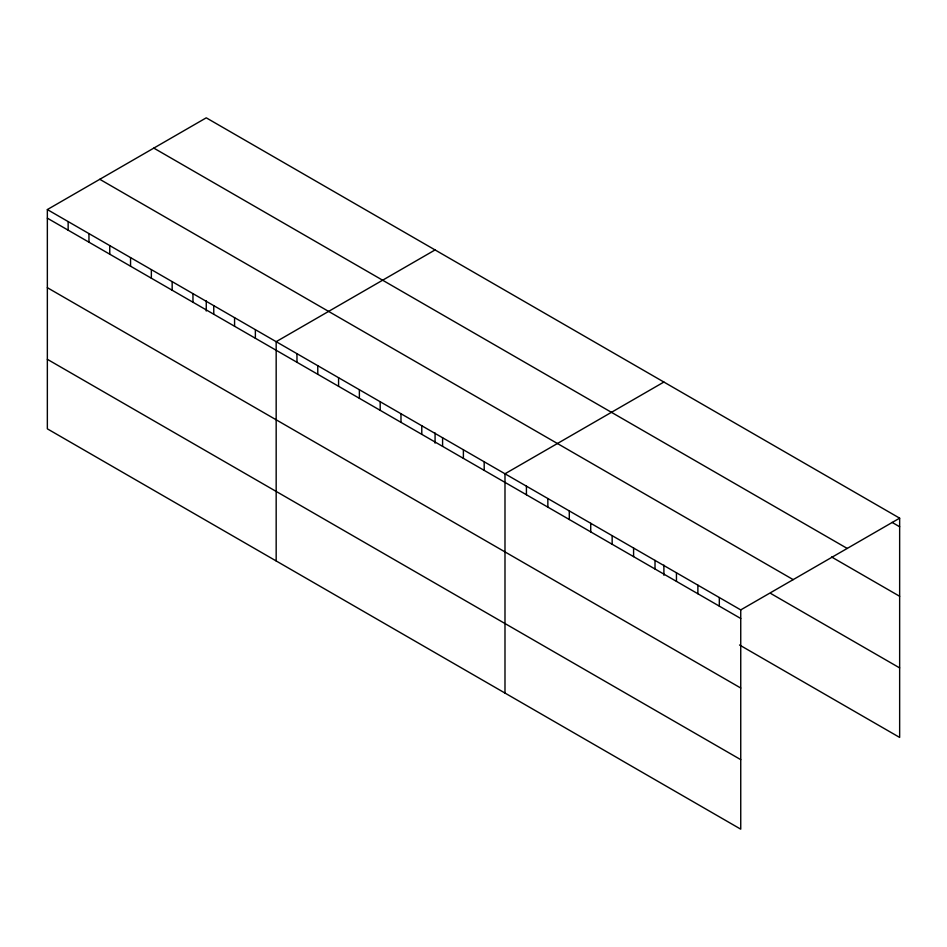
<?xml version="1.0" encoding="UTF-8"?>
<svg xmlns="http://www.w3.org/2000/svg" width="947" height="947" viewBox="0 0 947 947"><rect width="100%" height="100%" fill="white"/><g stroke="black" fill="none" stroke-linecap="round" stroke-linejoin="round"><path stroke-width="1.42" d="M47.35 209.571L740.743 609.904L740.743 829.17L47.35 428.837L47.35 209.571L206.257 117.83L899.65 518.163L899.65 737.429L739.536 644.99M435.075 249.937L276.169 341.678L276.169 560.944M663.894 382.043L504.988 473.784L504.988 693.062M740.743 609.904L899.65 518.163M892.086 522.389L899.65 526.757M153.816 148.111L847.21 548.431M831.573 556.978L899.65 596.279M99.79 179.303L793.184 579.623M771.059 593.662L899.65 667.907M47.35 218.165L740.743 618.498M47.35 287.687L740.743 688.019M47.35 359.315L740.743 759.648M719.318 597.533L719.318 606.127M697.88 585.151L697.88 593.745M676.454 572.781L676.454 581.375M663.894 565.11L663.894 575.243M655.016 560.411L655.016 569.005M633.59 548.029L633.59 556.623M612.153 535.659L612.153 544.253M590.727 523.289L590.727 531.883M569.289 510.907L569.289 519.512M547.851 498.536L547.851 507.13M526.425 486.166L526.425 494.76M484.189 461.781L484.189 470.375M463.391 449.766L463.391 458.372M442.592 437.763L442.592 446.357M435.075 432.992L435.075 443.137M421.782 425.748L421.782 434.342M400.983 413.744L400.983 422.338M380.185 401.729L380.185 410.323M359.375 389.726L359.375 398.32M338.576 377.711L338.576 386.305M317.778 365.696L317.778 374.302M296.967 353.693L296.967 362.287M255.37 329.674L255.37 338.268M234.572 317.659L234.572 326.253M213.762 305.656L213.762 314.25M206.257 300.886L206.257 311.03M192.963 293.641L192.963 302.235M172.165 281.626L172.165 290.232M151.354 269.623L151.354 278.217M130.556 257.608L130.556 266.214M109.757 245.604L109.757 254.198M88.959 233.589L88.959 242.183M68.148 221.586L68.148 230.18"/></g></svg>
